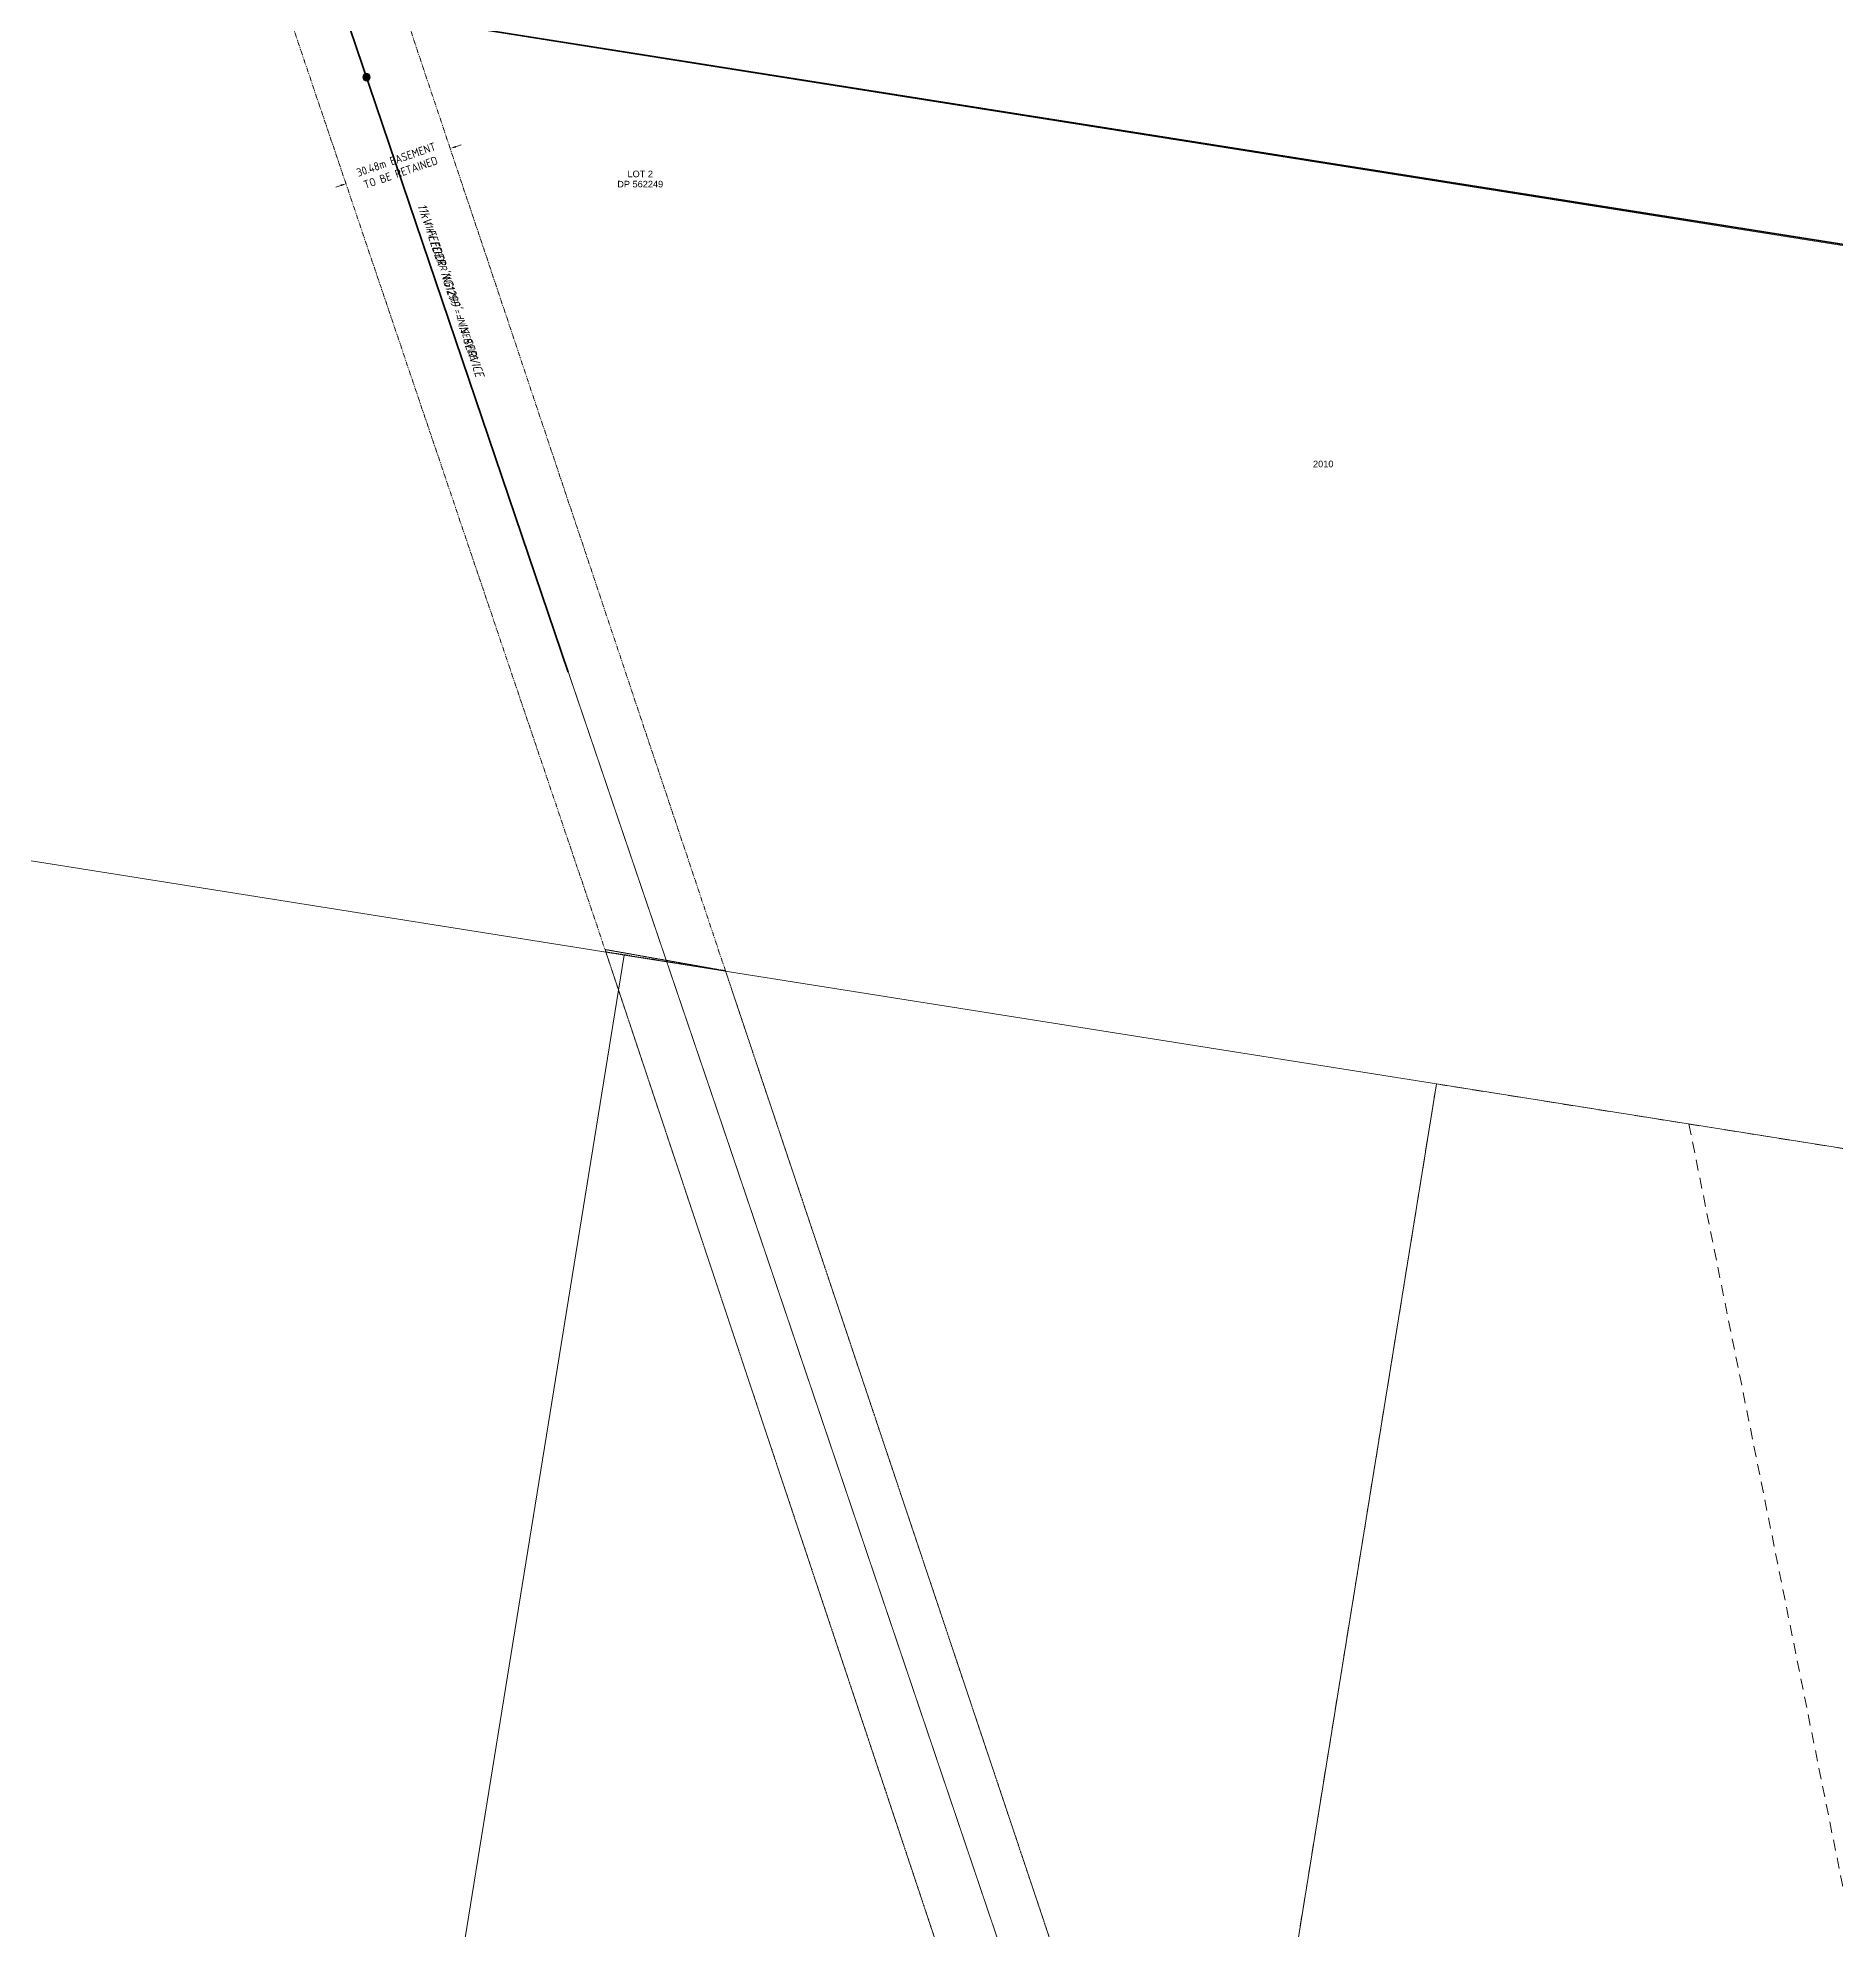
# Model space of a CAD drawing. Header units: metres. Extents: x 277548 to 280124, y 6243677 to 6246862.
# Drawn here: x 278436 to 278928, y 6244414 to 6244932 of the extents above; entities that cross this region are included whole.
import ezdxf
from ezdxf.enums import TextEntityAlignment as Align

# ---------------------------------------------------------------- set-up
doc = ezdxf.new("R2010")
doc.units = ezdxf.units.M
for name, pattern in [('Cable Exist OH', [1, 1, 0]), ('Dash', [5, 3, -2]), ('HIDDEN', [0.375, 0.25, -0.125]), ('HIDDEN2', [0.1875, 0.125, -0.0625]), ('PHANTOM2', [1.25, 0.625, -0.125, 0.125, -0.125, 0.125, -0.125])]:
    doc.linetypes.add(name, pattern=pattern)
doc.layers.get('0').update_dxf_attribs({"color": 6})
for name, color, linetype, lineweight in [('Cadastre Developer_SP_EXT', 9, 'Continuous', 5), ('Cadastre Land Parcels_SP_EXT', 9, 'Continuous', 5), ('Cadastre Other Property_SP_EXT', 9, 'HIDDEN', 5), ('Cadastre Roads_SP_EXT', 94, 'Continuous', 15)]:
    doc.layers.add(name, color=color, linetype=linetype, lineweight=lineweight)
for name, color, linetype in [('Notes', 7, 'Continuous'), ('Notes_HV_MISC', 7, 'Continuous'), ('Notes_LV_MISC', 7, 'Continuous'), ('Span_SP_MISC', 7, 'Continuous'), ('SupportsOH_SP_TR_HV_LV_SL_NEW', 7, 'Continuous')]:
    doc.layers.add(name, color=color, linetype=linetype)
doc.styles.add('iecISOCP', font='isocp.shx')
doc.styles.add('ieISOCP', font='isocp.shx')
doc.styles.add('POLE_LABEL', font='arial.ttf')
doc.styles.get("Standard").update_dxf_attribs({"font": 'arial.ttf'})
doc.dimstyles.get("Standard").update_dxf_attribs({"dimtxt": 0.18, "dimasz": 0.18, "dimexe": 0.18, "dimexo": 0.0625, "dimgap": 0.09, "dimtad": 0, "dimtih": 1, "dimtoh": 1, "dimdec": 4, "dimzin": 0, "dimdsep": 46, "dimtxsty": 'Standard', "dimcen": 0.09, "dimadec": 0, "dimazin": 0, "dimtfac": 1, "dimtdec": 4, "dimtofl": 0, "dimtmove": 0, "dimatfit": 3, "dimfxl": 1, "dimtolj": 1, "dimtzin": 0, "dimarcsym": 0})

# ---------------------------------------------------------------- blocks, each defined once
blk = doc.blocks.new('POLE_EXT')
blk.add_hatch(color=256).paths.add_polyline_path([(-1, 0, 1), (1, 0, 1)])
blk.add_lwpolyline([(-1, 0, 1), (1, 0, 1)], format="xyb", close=True)
for tag, height, flags, p in [('pNumber', 2.5, 8, (-17.84, 2.07)), ('OWNED_BY', 0.2, 9, (1.35, -0.4)), ('SPECIAL_USE', 0.2, 9, (1.35, -0.8)), ('STATE', 0.2, 9, (1.35, -1)), ('cLV', 0.2, 9, (1.35, -1.4)), ('hDepth', 0.2, 9, (1.35, -1.6)), ('hDia', 0.2, 9, (1.35, -1.8)), ('cHV', 0.2, 9, (1.35, -2)), ('cLinedev', 0.2, 9, (1.35, -3.4)), ('pExisting', 0.2, 9, (1.35, -3.8)), ('pFooting', 0.2, 9, (1.35, -4.4)), ('pNew', 0.2, 9, (1.35, -4.6)), ('pRelocate', 0.2, 9, (1.35, -5)), ('pRemove', 0.2, 9, (1.35, -5.2)), ('PARENT', 0.2, 9, (1.35, -0.6)), ('USAGE', 0.2, 9, (1.35, -1.2)), ('LBRACKET', 0.2, 9, (1.35, -2.2)), ('LExisting', 0.2, 9, (1.35, -2.4)), ('LANTNUMBER', 0.2, 9, (1.35, -2.6)), ('LOther', 0.2, 9, (1.35, -2.8)), ('LRemove', 0.2, 9, (1.35, -3)), ('LEGEND', 0.2, 9, (1.35, -3.2)), ('LOCATION', 0.2, 9, (1.35, -3.6)), ('PFNUMBER', 0.2, 9, (1.35, -4)), ('NEWPFNUMBER', 0.2, 9, (1.35, -4.2)), ('pReplace', 0.2, 9, (1.35, -5.4)), ('pStay', 0.2, 9, (1.35, -5.6)), ('pType', 0.2, 9, (1.35, -5.8)), ('cspan', 0.2, 9, (1.35, -6)), ('STREETNAME', 0.2, 9, (1.35, -6.2)), ('SUBURB', 0.2, 9, (1.35, -6.4)), ('OPERATED_BY', 0.2, 9, (1.36, -7.01)), ('NOTES', 0.2, 9, (1.35, -6.6)), ('MAINTAINED_BY', 0.2, 9, (1.36, -6.81))]:
    blk.add_attdef(tag, text='', height=height, dxfattribs=dict(flags=flags)).set_placement(p, align=Align.MIDDLE_LEFT)
at = {"style": 'POLE_LABEL'}
for tag, height, flags, p in [('STRUCTURE_PLANT_NUMBER', 0.2, 9, (1.35, 0.03)), ('ASSET_NUM', 2.5, 8, (2, 2)), ('STREET_CODE', 0.2, 9, (1.35, -0.2))]:
    blk.add_attdef(tag, text='', height=height, dxfattribs=dict(at, flags=flags)).set_placement(p, align=Align.MIDDLE_LEFT)
at = {"flags": 1}
blk.add_attdef('Z', (1.35, -7.33), '', height=0.2, dxfattribs=at)
blk = doc.blocks.new('*D59')
at = {"layer": 'Cadastre Roads_SP_EXT', "color": 0, "lineweight": 5, "transparency": 16777216}
for p, q in [((278548.74, 6244902.09), (278548.7, 6244902.2)), ((278550.18, 6244902.51), (278551.6, 6244902.99)), ((278518.71, 6244891.91), (278517.28, 6244891.43)), ((278520.11, 6244892.45), (278520.07, 6244892.56))]:
    blk.add_line(p, q, dxfattribs=at)
at = {"layer": 'Cadastre Roads_SP_EXT', "color": 0, "transparency": 16777216}
for points in [[(278550.1, 6244902.75), (278550.26, 6244902.27), (278548.76, 6244902.03)], [(278518.63, 6244892.15), (278518.79, 6244891.68), (278520.13, 6244892.39)]]:
    blk.add_solid(points, dxfattribs=at)
at = {"layer": 'Defpoints', "color": 0, "transparency": 16777216}
for p in [(278548.76, 6244902.03), (278548.76, 6244902.03), (278520.13, 6244892.39)]:
    blk.add_point(p, dxfattribs=at)
at = {"layer": 'Cadastre Roads_SP_EXT', "color": 0, "lineweight": 5, "transparency": 16777216, "insert": (278534.44, 6244897.21), "char_height": 2.5, "attachment_point": 5, "rotation": 19, "style": 'iecISOCP'}
blk.add_mtext('\\A1;{\\H0.9x;30.48m EASEMENT\\PTO BE RETAINED}', dxfattribs=at)

msp = doc.modelspace()

# ---------------------------------------------------------------- linework, layer by layer
at = {"layer": 'Cadastre Developer_SP_EXT', "linetype": 'Dash'}
msp.add_lwpolyline([(278887.94019, 6244634.83557), (279035.60877, 6243903.46274), (278998.69442, 6243689.58544), (278919.82215, 6243701.84367), (278954.79471, 6243895.45175), (278851.22362, 6243912.34554), (278751.71242, 6243928.57706), (278704.02965, 6243936.35474), (278818.78952, 6244645.8145), (278887.94019, 6244634.83557), (279221.82237, 6244581.82583), (279219.73051, 6244568.59643), (279211.91364, 6244519.19788), (279203.90251, 6244468.58065), (279078.66768, 6243677.15616), (278998.69442, 6243689.58544)], dxfattribs=at)
at = {"layer": 'Cadastre Land Parcels_SP_EXT', "linetype": 'Continuous'}
for points in [[(279257.03894, 6244823.62074), (278466.94294, 6244948.90088), (278489.14298, 6245105.09596), (278469.09201, 6245108.23398), (278466.47003, 6245089.74799), (278376.41104, 6244959.55702), (278344.78001, 6244872.22397), (278430.379, 6244858.86296), (278408.45802, 6244710.94504), (278586.82596, 6244682.62702), (278596.256, 6244681.12996), (278818.78998, 6244645.80698), (279218.87403, 6244582.29698), (279224.79001, 6244620.37999), (279232.49403, 6244670.04704), (279240.21298, 6244719.80101), (279248.00303, 6244769.64004), (279256.40903, 6244819.72198), (279256.68904, 6244821.40498)], [(278596.256, 6244681.12996), (278586.82596, 6244682.62702), (278408.45802, 6244710.94504), (278391.49304, 6244608.51798), (278390.45001, 6244602.05301), (278350.84299, 6244319.69399), (278278.25097, 6243801.54704), (278426.22304, 6243778.54797), (278464.77298, 6244016.86301), (278488.20003, 6244013.117), (278596.256, 6244681.12996)], [(278506.41899, 6243766.08397), (278524.44997, 6243763.28197), (278554.10297, 6243960.80104), (278646.629, 6243945.70897), (278704.02904, 6243936.345), (278750.48996, 6244223.576), (278818.78998, 6244645.80698), (278596.256, 6244681.12996), (278488.20003, 6244013.117), (278544.91001, 6244004.04701), (278506.41899, 6243766.08397)], [(279218.87403, 6244582.29698), (278818.78998, 6244645.80698), (278750.48996, 6244223.576), (278704.02904, 6243936.345), (278751.71302, 6243928.56802), (278851.22298, 6243912.33602), (278954.79501, 6243895.44197), (278919.822, 6243701.834), (279078.66702, 6243677.14698), (279201.57196, 6244470.70399), (279209.42296, 6244521.32397), (279217.10101, 6244570.811), (279218.87403, 6244582.29698)]]:
    msp.add_lwpolyline(points, close=True, dxfattribs=at)
msp.add_lwpolyline([(278466.94294, 6244948.90088), (279257.03894, 6244823.62074)], dxfattribs=at)
at = {"layer": 'Cadastre Other Property_SP_EXT', "linetype": 'PHANTOM2', "ltscale": 2}
msp.add_lwpolyline([(278591.24498, 6244682.02333), (278624.03007, 6244676.81812), (278537.37471, 6244935.62391), (278503.7287, 6244940.68172), (278591.24498, 6244682.02333)], close=True, dxfattribs=at)
at = {"layer": 'Cadastre Other Property_SP_EXT', "linetype": 'HIDDEN2'}
msp.add_lwpolyline([(278624.03007, 6244676.81812), (278591.04139, 6244682.63385), (278748.40475, 6244210.77474), (278758.75549, 6244274.7641), (278624.03007, 6244676.81812)], close=True, dxfattribs=at)
at = {"layer": 'Notes', "color": 20, "linetype": 'PHANTOM2', "ltscale": 7.5, "true_color": 0xff470a, "const_width": 0.4, "flags": 128}
msp.add_lwpolyline([(278481.62159, 6245046.23023), (278466.94294, 6244948.90088), (278973.14782, 6244868.96502), (278980.78903, 6244919.22646, 0.148940953), (279001.49277, 6244932.32319, -0.081534731), (279009.24641, 6244938.83125, -0.109292782), (279059.28976, 6244955.36952, 0.07616083), (279088.02408, 6244962.81339)], format="xyb", dxfattribs=at)
at = {"layer": 'Notes_HV_MISC', "linetype": 'Cable Exist OH', "const_width": 0.25}
msp.add_lwpolyline([(278925.61448, 6243737.02927), (278880.07794, 6243872.84394), (278833.77097, 6244012.07407), (278788.88607, 6244144.72704), (278734.53006, 6244305.37202), (278676.30997, 6244477.43905), (278622.34301, 6244636.93206), (278583.91308, 6244749.99206), (278525.71805, 6244921.56409), (278519.24253, 6244940.565)], dxfattribs=at)
at = {"layer": 'Span_SP_MISC', "lineweight": 35}
msp.add_line((278519.21466, 6244940.64674), (278580.98334, 6244758.62646), dxfattribs=at)

# ---------------------------------------------------------------- block references
at = {"layer": 'SupportsOH_SP_TR_HV_LV_SL_NEW'}
msp.add_blockref('POLE_EXT', (278525.71805, 6244921.56409), dxfattribs=at)

# ---------------------------------------------------------------- texts
at = {"layer": 'Cadastre Land Parcels_SP_EXT'}
for s, p in [('LOT 2', (278600.68262, 6244895.04912)), ('DP 562249', (278600.68262, 6244892.25944))]:
    msp.add_text(s, height=1.8, dxfattribs=at).set_placement(p, align=Align.MIDDLE_CENTER)
msp.add_text('2010', height=1.8, dxfattribs=at).set_placement((278784.97099, 6244814.71728))
at = {"layer": 'Cadastre Roads_SP_EXT', "style": 'ieISOCP', "oblique": 15}
msp.add_text("11kV FEEDER 'NG1299' = IN SERVICE", height=2.5, rotation=288.7446705, dxfattribs=at).set_placement((278548.80633, 6244863.2152), align=Align.MIDDLE_CENTER)
at = {"layer": 'Notes_LV_MISC', "style": 'ieISOCP', "oblique": 15}
msp.add_text("11kV FEEDER 'NG1299' = IN SERVICE", height=2, rotation=288.7446705, dxfattribs=at).set_placement((278548.80633, 6244863.2152), align=Align.MIDDLE_CENTER)

# ---------------------------------------------------------------- dimensions: what is measured, and where the dimension line sits
at = {"layer": 'Cadastre Roads_SP_EXT', "lineweight": 5}
dim = msp.add_aligned_dim(p1=(278520.12817, 6244892.39155), p2=(278548.75609, 6244902.03009), distance=0, text='{\\H0.9x;30.48m EASEMENT\\PTO BE RETAINED}', dimstyle='Standard', override={"dimtxt": 2.5, "dimasz": 1.5, "dimgap": 1, "dimtxsty": 'iecISOCP', "dimfxl": 1.25, "dimlwd": 5, "dimlwe": 5}, dxfattribs=at)
dim.commit()
dim.dimension.update_dxf_attribs({"geometry": '*D59', "text_midpoint": (278534.44213, 6244897.21082), "text_rotation": 19})

doc.saveas('drawing.dxf')
